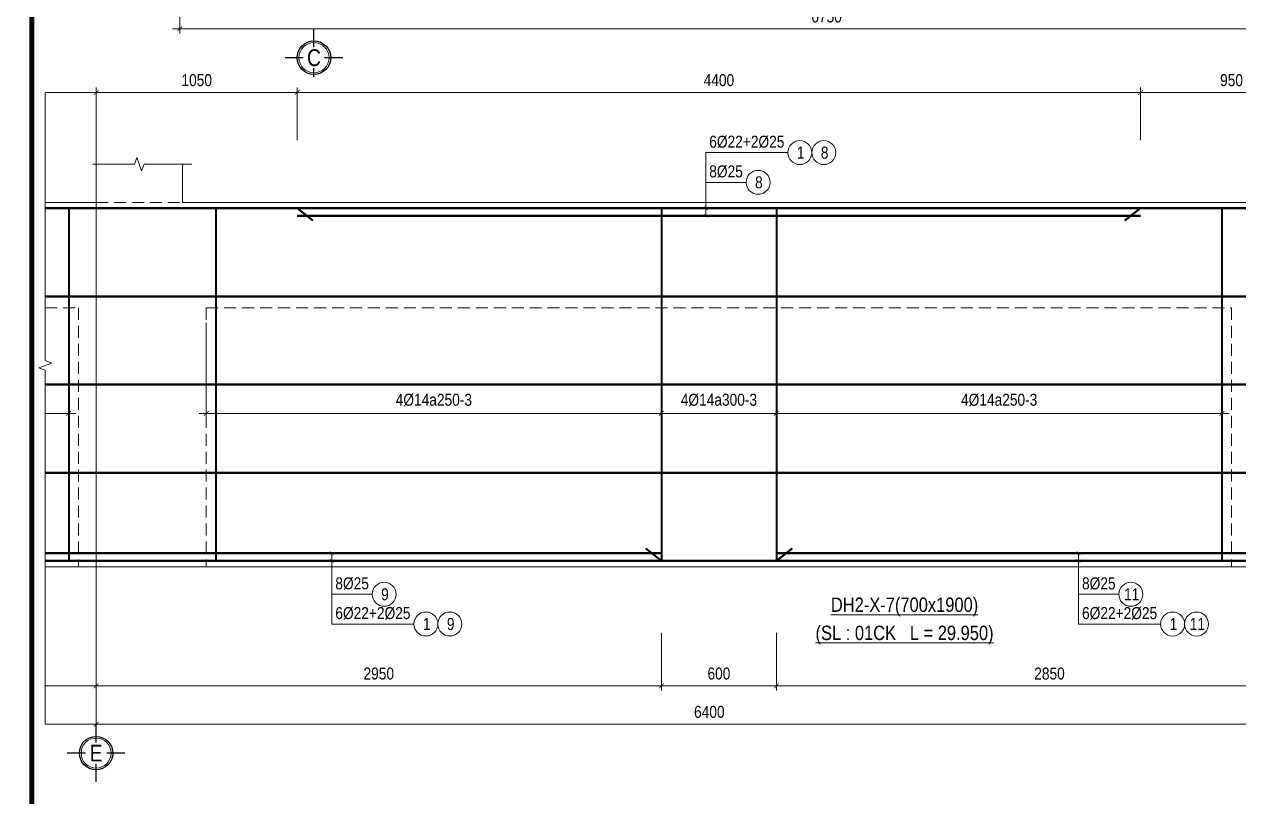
# Model space of a CAD drawing. Header units: millimetres. Extents: x 3014920 to 3563667, y -1638653 to -1356471.
# Drawn here: x 3128014 to 3134351, y -1593923 to -1589894 of the extents above; entities that cross this region are included whole.
import ezdxf
from ezdxf.enums import TextEntityAlignment as Align
from ezdxf.xclip import XClip

# ---------------------------------------------------------------- set-up
doc = ezdxf.new("R2010")
doc.units = ezdxf.units.MM
doc.header["$MEASUREMENT"] = 0
doc.header["$XCLIPFRAME"] = 0
doc.header["$PDMODE"] = 2
for name, pattern in [('6 TANG DIEN HINH 14-15$0$ACAD_ISO10W100', [18, 12, -3, 0, -3]), ('ACAD_ISO04W100', [30, 24, -3, 0, -3]), ('HIDDEN', [0.375, 0.25, -0.125])]:
    doc.linetypes.add(name, pattern=pattern)
doc.layers.get('0').update_dxf_attribs({"lineweight": 9})
doc.layers.get('Defpoints').update_dxf_attribs({"color": 10, "lineweight": 0})
for name, color, linetype, lineweight in [('2', 2, 'Continuous', 20), ('CDAI', 21, 'Continuous', 40), ('CTHEP', 50, 'Continuous', 50), ('DBAO', 90, 'Continuous', 13), ('DGIONG', 130, 'Continuous', 13), ('KTH', 154, 'Continuous', 9), ('Net khuat', 8, 'HIDDEN', 13), ('TEXT', 7, 'Continuous', 15), ('TRUC', 251, 'ACAD_ISO04W100', 9)]:
    doc.layers.add(name, color=color, linetype=linetype, lineweight=lineweight)
doc.layers.add('8', color=8, linetype='Continuous')
doc.styles.add('HELVECONDENSE', font='VHELVCN_0.TTF')
doc.styles.add('Star-HelCon', font='VHELVCN_0.TTF')
doc.styles.add('TTP-HelCon', font='VHELVCN_0.TTF')
doc.styles.add('VNI-HELVE-CONDENSE', font='VHELVCN_0.TTF')
doc.dimstyles.new('kc-25', dxfattribs={"dimtxt": 62.5, "dimasz": 20, "dimexe": 20, "dimexo": 50, "dimgap": 25, "dimtad": 3, "dimdec": 0, "dimzin": 0, "dimdsep": 46, "dimtxsty": 'VNI-HELVE-CONDENSE', "dimblk": 'DIM', "dimcen": 2.5, "dimclrd": 256, "dimclre": 154, "dimclrt": 7, "dimaunit": 1, "dimadec": 0, "dimazin": 0, "dimtfac": 1, "dimtdec": 0, "dimtix": 1, "dimtmove": 0, "dimatfit": 3, "dimldrblk": 'DOT', "dimfxl": 1, "dimtolj": 1, "dimtzin": 0, "dimarcsym": 0})
doc.dimstyles.new('TTP-25', dxfattribs={"dimscale": 25, "dimtxt": 2.5, "dimasz": 1, "dimexe": 1, "dimexo": 1, "dimgap": 0.09, "dimtad": 0, "dimdec": 4, "dimrnd": 1, "dimzin": 9, "dimdsep": 46, "dimtxsty": 'TTP-HelCon', "dimblk": 'ARCHTICK', "dimcen": 0.09, "dimdle": 1.5, "dimclrd": 256, "dimclre": 256, "dimclrt": 7, "dimadec": 0, "dimazin": 0, "dimtfac": 1, "dimtdec": 4, "dimtmove": 0, "dimatfit": 3, "dimldrblk": 'ARCHTICK', "dimfxl": 1, "dimtvp": 1, "dimtolj": 1, "dimtzin": 0, "dimarcsym": 0})

# ---------------------------------------------------------------- blocks, each defined once
blk = doc.blocks.new('2X-6')
at = {"layer": 'CTHEP'}
blk.add_line((62408.63368, 325.00001), (-295.8093, 325), dxfattribs=at)
for points in [[(-320.00014, 595.00141), (-320.00014, 795), (62463.59072, 795)], [(-320.00014, -145), (62469.99431, -144.99999), (62469.99431, -144.99999)]]:
    blk.add_lwpolyline(points, dxfattribs=at)
blk = doc.blocks.new('_ArchTick')
at = {"color": 0, "linetype": 'ByBlock', "const_width": 0.15}
blk.add_lwpolyline([(-0.5, -0.5), (0.5, 0.5)], dxfattribs=at)
blk = doc.blocks.new('*D208')
at = {"layer": 'Defpoints', "color": 0, "transparency": 16777216}
for p in [(-6935, -4274.3), (-185, -4274.3), (-6935, -4775.3)]:
    blk.add_point(p, dxfattribs=at)
at = {"layer": 'KTH', "lineweight": -2, "transparency": 16777216}
for p, q in [((-6935, -4299.3), (-6935, -4800.3)), ((-185, -4299.3), (-185, -4800.3)), ((-147.5, -4775.3), (-6972.5, -4775.3))]:
    blk.add_line(p, q, dxfattribs=at)
at = {"layer": 'KTH', "lineweight": -2, "transparency": 16777216, "xscale": 25, "yscale": 25, "zscale": 25, "rotation": 180}
blk.add_blockref('_ArchTick', (-6935, -4775.3), dxfattribs=at)
at = {"layer": 'KTH', "lineweight": -2, "transparency": 16777216, "xscale": 25, "yscale": 25, "zscale": 25}
blk.add_blockref('_ArchTick', (-185, -4775.3), dxfattribs=at)
at = {"layer": 'KTH', "color": 7, "transparency": 16777216, "insert": (-3560, -4711.5), "char_height": 62.5, "attachment_point": 5, "style": 'TTP-HelCon'}
blk.add_mtext('\\A1;6750', dxfattribs=at)
blk = doc.blocks.new('dau truc')
blk.add_circle((0, 0), 180)
at = {"layer": '8'}
for p, q in [((0, 127), (0, 345)), ((-127, 0), (-345, 0)), ((0, -345), (0, -127)), ((345, 0), (127, 0))]:
    blk.add_line(p, q, dxfattribs=at)
blk.add_circle((0, 0), 200, dxfattribs=at)
at = {"layer": 'TEXT', "style": 'HELVECONDENSE'}
blk.add_attdef('A', text='', height=233, dxfattribs=at).set_placement((0, 0), align=Align.MIDDLE)
blk = doc.blocks.new('*D219')
at = {"layer": 'Defpoints', "color": 0, "transparency": 16777216}
for p in [(15615, -1479.9), (14665, -1753.9), (15615, -1753.9)]:
    blk.add_point(p, dxfattribs=at)
at = {"layer": 'KTH', "lineweight": -2, "transparency": 16777216}
for p, q in [((14665, -1728.9), (14665, -1454.9)), ((15615, -1728.9), (15615, -1454.9)), ((14627.5, -1479.9), (15652.5, -1479.9))]:
    blk.add_line(p, q, dxfattribs=at)
at = {"layer": 'KTH', "lineweight": -2, "transparency": 16777216, "xscale": 25, "yscale": 25, "zscale": 25, "rotation": 180}
blk.add_blockref('_ArchTick', (14665, -1479.9), dxfattribs=at)
at = {"layer": 'KTH', "lineweight": -2, "transparency": 16777216, "xscale": 25, "yscale": 25, "zscale": 25}
blk.add_blockref('_ArchTick', (15615, -1479.9), dxfattribs=at)
at = {"layer": 'KTH', "color": 7, "transparency": 16777216, "insert": (15140, -1416.1), "char_height": 62.5, "attachment_point": 5, "style": 'TTP-HelCon'}
blk.add_mtext('\\A1;950', dxfattribs=at)
blk = doc.blocks.new('*D221')
at = {"layer": 'Defpoints', "color": 0, "transparency": 16777216}
for p in [(12765, -2656.8), (15090, -2656.8), (15090, -3153.9)]:
    blk.add_point(p, dxfattribs=at)
at = {"layer": 'KTH', "lineweight": -2, "transparency": 16777216}
for p, q in [((12765, -2681.8), (12765, -3178.9)), ((15090, -2681.8), (15090, -3178.9)), ((12727.5, -3153.9), (15127.5, -3153.9))]:
    blk.add_line(p, q, dxfattribs=at)
at = {"layer": 'KTH', "lineweight": -2, "transparency": 16777216, "xscale": 25, "yscale": 25, "zscale": 25, "rotation": 180}
blk.add_blockref('_ArchTick', (12765, -3153.9), dxfattribs=at)
at = {"layer": 'KTH', "lineweight": -2, "transparency": 16777216, "xscale": 25, "yscale": 25, "zscale": 25}
blk.add_blockref('_ArchTick', (15090, -3153.9), dxfattribs=at)
at = {"layer": 'KTH', "color": 7, "transparency": 16777216, "insert": (13927.5, -3084), "char_height": 62.5, "attachment_point": 5, "style": 'TTP-HelCon'}
blk.add_mtext('\\A1;4Þ14a250-3', dxfattribs=at)
blk = doc.blocks.new('*D223')
at = {"layer": 'Defpoints', "color": 0, "transparency": 16777216}
for p in [(12165, -4274.3), (12765, -4274.3), (12765, -4575.4)]:
    blk.add_point(p, dxfattribs=at)
at = {"layer": 'KTH', "lineweight": -2, "transparency": 16777216}
for p, q in [((12165, -4299.3), (12165, -4600.4)), ((12765, -4299.3), (12765, -4600.4)), ((12127.5, -4575.4), (12802.5, -4575.4))]:
    blk.add_line(p, q, dxfattribs=at)
at = {"layer": 'KTH', "lineweight": -2, "transparency": 16777216, "xscale": 25, "yscale": 25, "zscale": 25, "rotation": 180}
blk.add_blockref('_ArchTick', (12165, -4575.4), dxfattribs=at)
at = {"layer": 'KTH', "lineweight": -2, "transparency": 16777216, "xscale": 25, "yscale": 25, "zscale": 25}
blk.add_blockref('_ArchTick', (12765, -4575.4), dxfattribs=at)
at = {"layer": 'KTH', "color": 7, "transparency": 16777216, "insert": (12465, -4511.5), "char_height": 62.5, "attachment_point": 5, "style": 'TTP-HelCon'}
blk.add_mtext('\\A1;600', dxfattribs=at)
blk = doc.blocks.new('*D224')
at = {"layer": 'Defpoints', "color": 0, "transparency": 16777216}
for p in [(12765, -4274.3), (15615, -4274.3), (12765, -4575.4)]:
    blk.add_point(p, dxfattribs=at)
at = {"layer": 'KTH', "lineweight": -2, "transparency": 16777216}
for p, q in [((12765, -4299.3), (12765, -4600.4)), ((15615, -4299.3), (15615, -4600.4)), ((15652.5, -4575.4), (12727.5, -4575.4))]:
    blk.add_line(p, q, dxfattribs=at)
at = {"layer": 'KTH', "lineweight": -2, "transparency": 16777216, "xscale": 25, "yscale": 25, "zscale": 25, "rotation": 180}
blk.add_blockref('_ArchTick', (12765, -4575.4), dxfattribs=at)
at = {"layer": 'KTH', "lineweight": -2, "transparency": 16777216, "xscale": 25, "yscale": 25, "zscale": 25}
blk.add_blockref('_ArchTick', (15615, -4575.4), dxfattribs=at)
at = {"layer": 'KTH', "color": 7, "transparency": 16777216, "insert": (14190, -4511.5), "char_height": 62.5, "attachment_point": 5, "style": 'TTP-HelCon'}
blk.add_mtext('\\A1;2850', dxfattribs=at)
blk = doc.blocks.new('DIM')
h = blk.add_hatch(color=1)
h.paths.add_polyline_path([(0.49, 0.29, 1), (0.29, 0.49), (-0.19, 0), (0.19, 0)])
h.paths.add_polyline_path([(0.19, 0), (-0.19, 0), (-0.49, -0.29, 1), (-0.29, -0.49)])
at = {"color": 9}
for p, q in [((-0.19, 0), (-1.5, 0)), ((0.19, 0), (1.5, 0))]:
    blk.add_line(p, q, dxfattribs=at)
at = {"color": 1}
for p, q in [((-0.49, -0.29), (0.29, 0.49)), ((-0.29, -0.49), (0.49, 0.29)), ((-0.19, 0), (0.19, 0))]:
    blk.add_line(p, q, dxfattribs=at)
blk.add_arc((-0.39, -0.39), 0.138, 135, 315, dxfattribs=at)
blk = doc.blocks.new('*D227')
at = {"layer": 'Defpoints', "color": 0, "transparency": 16777216}
for p in [(9215, -4274.3), (15615, -4274.3), (15615, -4775.3)]:
    blk.add_point(p, dxfattribs=at)
at = {"layer": 'KTH', "lineweight": -2, "transparency": 16777216}
for p, q in [((9215, -4299.3), (9215, -4800.3)), ((15615, -4299.3), (15615, -4800.3)), ((9177.5, -4775.3), (15652.5, -4775.3))]:
    blk.add_line(p, q, dxfattribs=at)
at = {"layer": 'KTH', "lineweight": -2, "transparency": 16777216, "xscale": 25, "yscale": 25, "zscale": 25, "rotation": 180}
blk.add_blockref('_ArchTick', (9215, -4775.3), dxfattribs=at)
at = {"layer": 'KTH', "lineweight": -2, "transparency": 16777216, "xscale": 25, "yscale": 25, "zscale": 25}
blk.add_blockref('_ArchTick', (15615, -4775.3), dxfattribs=at)
at = {"layer": 'KTH', "color": 7, "transparency": 16777216, "insert": (12415, -4711.5), "char_height": 62.5, "attachment_point": 5, "style": 'TTP-HelCon'}
blk.add_mtext('\\A1;6400', dxfattribs=at)
blk = doc.blocks.new('*D228')
at = {"layer": 'Defpoints', "color": 0, "transparency": 16777216}
for p in [(9215, -4274.3), (12165, -4274.3), (12165, -4575.4)]:
    blk.add_point(p, dxfattribs=at)
at = {"layer": 'KTH', "lineweight": -2, "transparency": 16777216}
for p, q in [((9215, -4299.3), (9215, -4600.4)), ((12165, -4299.3), (12165, -4600.4)), ((9177.5, -4575.4), (12202.5, -4575.4))]:
    blk.add_line(p, q, dxfattribs=at)
at = {"layer": 'KTH', "lineweight": -2, "transparency": 16777216, "xscale": 25, "yscale": 25, "zscale": 25, "rotation": 180}
blk.add_blockref('_ArchTick', (9215, -4575.4), dxfattribs=at)
at = {"layer": 'KTH', "lineweight": -2, "transparency": 16777216, "xscale": 25, "yscale": 25, "zscale": 25}
blk.add_blockref('_ArchTick', (12165, -4575.4), dxfattribs=at)
at = {"layer": 'KTH', "color": 7, "transparency": 16777216, "insert": (10690, -4511.5), "char_height": 62.5, "attachment_point": 5, "style": 'TTP-HelCon'}
blk.add_mtext('\\A1;2950', dxfattribs=at)
blk = doc.blocks.new('*D229')
at = {"layer": 'Defpoints', "color": 0, "transparency": 16777216}
for p in [(6390, -2656.8), (9072.4, -2656.8), (9072.4, -3153.9)]:
    blk.add_point(p, dxfattribs=at)
at = {"layer": 'KTH', "lineweight": -2, "transparency": 16777216}
for p, q in [((6390, -2681.8), (6390, -3178.9)), ((9072.4, -2681.8), (9072.4, -3178.9)), ((6352.5, -3153.9), (9109.9, -3153.9))]:
    blk.add_line(p, q, dxfattribs=at)
at = {"layer": 'KTH', "lineweight": -2, "transparency": 16777216, "xscale": 25, "yscale": 25, "zscale": 25, "rotation": 180}
blk.add_blockref('_ArchTick', (6390, -3153.9), dxfattribs=at)
at = {"layer": 'KTH', "lineweight": -2, "transparency": 16777216, "xscale": 25, "yscale": 25, "zscale": 25}
blk.add_blockref('_ArchTick', (9072.4, -3153.9), dxfattribs=at)
at = {"layer": 'KTH', "color": 7, "transparency": 16777216, "insert": (7731.2, -3084), "char_height": 62.5, "attachment_point": 5, "style": 'TTP-HelCon'}
blk.add_mtext('\\A1;4Þ14a250-3', dxfattribs=at)
blk = doc.blocks.new('*D230')
at = {"layer": 'Defpoints', "color": 0, "transparency": 16777216}
for p in [(9215, -1479.9), (5990, -1753.9), (9215, -1753.9)]:
    blk.add_point(p, dxfattribs=at)
at = {"layer": 'KTH', "lineweight": -2, "transparency": 16777216}
for p, q in [((5990, -1728.9), (5990, -1454.9)), ((9215, -1728.9), (9215, -1454.9)), ((5952.5, -1479.9), (9252.5, -1479.9))]:
    blk.add_line(p, q, dxfattribs=at)
at = {"layer": 'KTH', "lineweight": -2, "transparency": 16777216, "xscale": 25, "yscale": 25, "zscale": 25, "rotation": 180}
blk.add_blockref('_ArchTick', (5990, -1479.9), dxfattribs=at)
at = {"layer": 'KTH', "lineweight": -2, "transparency": 16777216, "xscale": 25, "yscale": 25, "zscale": 25}
blk.add_blockref('_ArchTick', (9215, -1479.9), dxfattribs=at)
at = {"layer": 'KTH', "color": 7, "transparency": 16777216, "insert": (7602.5, -1416.1), "char_height": 62.5, "attachment_point": 5, "style": 'TTP-HelCon'}
blk.add_mtext('\\A1;3225', dxfattribs=at)
blk = doc.blocks.new('*D231')
at = {"layer": 'Defpoints', "color": 0, "transparency": 16777216}
for p in [(9215, -1479.9), (9215, -1753.9), (10265, -1753.9)]:
    blk.add_point(p, dxfattribs=at)
at = {"layer": 'KTH', "lineweight": -2, "transparency": 16777216}
for p, q in [((9215, -1728.9), (9215, -1454.9)), ((10265, -1728.9), (10265, -1454.9)), ((10302.5, -1479.9), (9177.5, -1479.9))]:
    blk.add_line(p, q, dxfattribs=at)
at = {"layer": 'KTH', "lineweight": -2, "transparency": 16777216, "xscale": 25, "yscale": 25, "zscale": 25, "rotation": 180}
blk.add_blockref('_ArchTick', (9215, -1479.9), dxfattribs=at)
at = {"layer": 'KTH', "lineweight": -2, "transparency": 16777216, "xscale": 25, "yscale": 25, "zscale": 25}
blk.add_blockref('_ArchTick', (10265, -1479.9), dxfattribs=at)
at = {"layer": 'KTH', "color": 7, "transparency": 16777216, "insert": (9740, -1416.1), "char_height": 62.5, "attachment_point": 5, "style": 'TTP-HelCon'}
blk.add_mtext('\\A1;1050', dxfattribs=at)
blk = doc.blocks.new('*D232')
at = {"layer": 'Defpoints', "color": 0, "transparency": 16777216}
for p in [(12165, -2656.8), (12765, -2656.8), (12765, -3153.9)]:
    blk.add_point(p, dxfattribs=at)
at = {"layer": 'KTH', "lineweight": -2, "transparency": 16777216}
for p, q in [((12165, -2681.8), (12165, -3178.9)), ((12765, -2681.8), (12765, -3178.9)), ((12127.5, -3153.9), (12802.5, -3153.9))]:
    blk.add_line(p, q, dxfattribs=at)
at = {"layer": 'KTH', "lineweight": -2, "transparency": 16777216, "xscale": 25, "yscale": 25, "zscale": 25, "rotation": 180}
blk.add_blockref('_ArchTick', (12165, -3153.9), dxfattribs=at)
at = {"layer": 'KTH', "lineweight": -2, "transparency": 16777216, "xscale": 25, "yscale": 25, "zscale": 25}
blk.add_blockref('_ArchTick', (12765, -3153.9), dxfattribs=at)
at = {"layer": 'KTH', "color": 7, "transparency": 16777216, "insert": (12465, -3084), "char_height": 62.5, "attachment_point": 5, "style": 'TTP-HelCon'}
blk.add_mtext('\\A1;4Þ14a300-3', dxfattribs=at)
blk = doc.blocks.new('*D193')
at = {"layer": 'Defpoints', "color": 0, "transparency": 16777216}
for p in [(5990, -4274.3), (9215, -4274.3), (5990, -4575.4)]:
    blk.add_point(p, dxfattribs=at)
at = {"layer": 'KTH', "lineweight": -2, "transparency": 16777216}
for p, q in [((5990, -4299.3), (5990, -4600.4)), ((9215, -4299.3), (9215, -4600.4)), ((9252.5, -4575.4), (5952.5, -4575.4))]:
    blk.add_line(p, q, dxfattribs=at)
at = {"layer": 'KTH', "lineweight": -2, "transparency": 16777216, "xscale": 25, "yscale": 25, "zscale": 25}
for p, rotation in [((5990, -4575.4), 180.0000000133402), ((9215, -4575.4), 1.334020893750676e-08)]:
    blk.add_blockref('_ArchTick', p, dxfattribs=dict(at, rotation=rotation))
at = {"layer": 'KTH', "color": 7, "transparency": 16777216, "insert": (7602.5, -4511.5), "char_height": 62.5, "attachment_point": 5, "rotation": 0, "style": 'TTP-HelCon'}
blk.add_mtext('\\A1;3225', dxfattribs=at)
blk = doc.blocks.new('*D194')
at = {"layer": 'Defpoints', "color": 0, "transparency": 16777216}
for p in [(14665, -1479.9), (10265, -1753.9), (14665, -1753.9)]:
    blk.add_point(p, dxfattribs=at)
at = {"layer": 'KTH', "lineweight": -2, "transparency": 16777216}
for p, q in [((10265, -1728.9), (10265, -1454.9)), ((14665, -1728.9), (14665, -1454.9)), ((10227.5, -1479.9), (14702.5, -1479.9))]:
    blk.add_line(p, q, dxfattribs=at)
at = {"layer": 'KTH', "lineweight": -2, "transparency": 16777216, "xscale": 25, "yscale": 25, "zscale": 25, "rotation": 180}
blk.add_blockref('_ArchTick', (10265, -1479.9), dxfattribs=at)
at = {"layer": 'KTH', "lineweight": -2, "transparency": 16777216, "xscale": 25, "yscale": 25, "zscale": 25}
blk.add_blockref('_ArchTick', (14665, -1479.9), dxfattribs=at)
at = {"layer": 'KTH', "color": 7, "transparency": 16777216, "insert": (12465, -1416.1), "char_height": 62.5, "attachment_point": 5, "style": 'TTP-HelCon'}
blk.add_mtext('\\A1;4400', dxfattribs=at)
blk = doc.blocks.new('*D199')
at = {"layer": 'Defpoints', "color": 0, "transparency": 16777216}
for p in [(-185, -4274.3), (9215, -4274.3), (9215, -4775.3)]:
    blk.add_point(p, dxfattribs=at)
at = {"layer": 'KTH', "lineweight": -2, "transparency": 16777216}
for p, q in [((-185, -4299.3), (-185, -4800.3)), ((9215, -4299.3), (9215, -4800.3)), ((-222.5, -4775.3), (9252.5, -4775.3))]:
    blk.add_line(p, q, dxfattribs=at)
at = {"layer": 'KTH', "lineweight": -2, "transparency": 16777216, "xscale": 25, "yscale": 25, "zscale": 25, "rotation": 180}
blk.add_blockref('_ArchTick', (-185, -4775.3), dxfattribs=at)
at = {"layer": 'KTH', "lineweight": -2, "transparency": 16777216, "xscale": 25, "yscale": 25, "zscale": 25}
blk.add_blockref('_ArchTick', (9215, -4775.3), dxfattribs=at)
at = {"layer": 'KTH', "color": 7, "transparency": 16777216, "insert": (4515, -4711.5), "char_height": 62.5, "attachment_point": 5, "style": 'TTP-HelCon'}
blk.add_mtext('\\A1;9400', dxfattribs=at)
blk = doc.blocks.new('*D207')
at = {"layer": 'Defpoints', "color": 0, "transparency": 16777216}
for p in [(9790, -2656.8), (12165, -2681.8), (12165, -3153.9)]:
    blk.add_point(p, dxfattribs=at)
at = {"layer": 'KTH', "lineweight": -2, "transparency": 16777216}
for p, q in [((9790, -2681.8), (9790, -3178.9)), ((12165, -2706.8), (12165, -3178.9)), ((9752.5, -3153.9), (12202.5, -3153.9))]:
    blk.add_line(p, q, dxfattribs=at)
at = {"layer": 'KTH', "lineweight": -2, "transparency": 16777216, "xscale": 25, "yscale": 25, "zscale": 25, "rotation": 180}
blk.add_blockref('_ArchTick', (9790, -3153.9), dxfattribs=at)
at = {"layer": 'KTH', "lineweight": -2, "transparency": 16777216, "xscale": 25, "yscale": 25, "zscale": 25}
blk.add_blockref('_ArchTick', (12165, -3153.9), dxfattribs=at)
at = {"layer": 'KTH', "color": 7, "transparency": 16777216, "insert": (10977.5, -3084), "char_height": 62.5, "attachment_point": 5, "style": 'TTP-HelCon'}
blk.add_mtext('\\A1;4Þ14a250-3', dxfattribs=at)
blk = doc.blocks.new('CHG_XX_Khung ten')
at = {"color": 4, "linetype": 'Continuous', "const_width": 1}
blk.add_lwpolyline([(17, 577), (824, 577), (824, 17), (17, 17)], close=True, dxfattribs=at)
blk = doc.blocks.new('2X')
at = {"layer": 'CDAI', "elevation": 0}
for points in [[(9072.44821, -2083.892), (9072.44821, -3923.89199)], [(9839.95936, -2083.892), (9839.95936, -3923.89199)], [(12164.95936, -2083.892), (12164.95936, -3923.89199)]]:
    blk.add_lwpolyline(points, dxfattribs=at)
at = {"layer": 'CDAI'}
for points in [[(12764.96687, -2083.892), (12764.96687, -3923.892)], [(15089.96687, -2083.892), (15089.96687, -3923.892)]]:
    blk.add_lwpolyline(points, dxfattribs=at)
at = {"layer": 'CTHEP'}
for p, q in [((10346.38526, -2148.41749), (10264.95936, -2083.892)), ((14583.54097, -2148.41749), (14664.96686, -2083.892)), ((22955.08097, -2543.89199), (-6829.84878, -2543.89199)), ((22955.08097, -3003.89199), (-6829.84878, -3003.89199)), ((22955.08097, -3463.89199), (-6829.84878, -3463.89199)), ((12083.53347, -3859.3665), (12164.95936, -3923.89199)), ((12846.39276, -3859.3665), (12764.96687, -3923.89199))]:
    blk.add_line(p, q, dxfattribs=at)
for points in [[(-6909.34311, -2083.89199), (22989.96849, -2083.892)], [(10264.95936, -2123.89199), (14664.96686, -2123.89199)], [(-6910.49302, -3923.89199), (22989.96849, -3923.89199)], [(3264.95936, -3883.89199), (12164.95936, -3883.89199)], [(12764.96687, -3883.892), (18414.96687, -3883.892)]]:
    blk.add_lwpolyline(points, dxfattribs=at)
at = {"layer": 'DBAO', "linetype": 'Continuous'}
for p, q in [((9214.96686, -1853.89199), (9214.96686, -2053.89199)), ((9664.95936, -1853.89199), (9664.95936, -2053.89199)), ((6214.95936, -2053.89199), (9214.96686, -2053.89199)), ((9664.95936, -2053.89199), (15264.97436, -2053.89199))]:
    blk.add_line(p, q, dxfattribs=at)
at = {"layer": 'DBAO', "linetype": 'Continuous', "flags": 128}
blk.add_lwpolyline([(23014.96849, -2053.89199), (23014.96849, -3953.89199), (-6935.03477, -3953.89199), (-6935.03477, -2053.89199)], dxfattribs=at)
at = {"layer": 'DGIONG', "linetype": 'Continuous', "elevation": 0, "flags": 128}
blk.add_lwpolyline([(9714.95936, -1853.89199), (9464.95561, -1853.89199), (9452.45561, -1888.23546), (9427.45561, -1819.54853), (9414.95561, -1853.89199), (9197.4407, -1853.89199)], dxfattribs=at)
at = {"layer": 'DGIONG'}
for centre in [(12887.3883, -1793.85066), (13012.3883, -1793.85066), (12669.4988, -1948.83166), (10718.3121, -4097.76269), (14614.79578, -4097.82333), (10936.2016, -4252.7437), (11061.2016, -4252.7437), (14832.68528, -4252.80433), (14957.68528, -4252.80433)]:
    blk.add_circle(centre, 62.5, dxfattribs=at)
at = {"layer": 'Net khuat', "ltscale": 250}
for p, q in [((9214.96686, -2053.89199), (9664.95186, -2053.89199)), ((9664.95186, -2053.89199), (9664.95936, -2053.89199)), ((6339.95936, -2603.89199), (9122.44821, -2603.89199)), ((9122.44821, -2603.89199), (9122.44821, -3953.89199)), ((9789.95936, -2603.89199), (9789.95936, -3953.89199)), ((9789.95936, -2603.89199), (15139.96687, -2603.89199)), ((15139.96687, -2603.89199), (15139.96687, -3953.89199))]:
    blk.add_line(p, q, dxfattribs=at)
at = {"layer": 'TRUC', "linetype": '6 TANG DIEN HINH 14-15$0$ACAD_ISO10W100', "ltscale": 1250}
blk.add_lwpolyline([(9214.96686, -1472.08884), (9214.96686, -4775.31549)], dxfattribs=at)
at = {"layer": '2', "ltscale": 300}
ref = blk.add_blockref('dau truc', (-6235.03477, -4926.18003), dxfattribs=dict(at, xscale=0.4367131295148283, yscale=0.4367131295148283, zscale=0.4367131295148283))
ref.add_attrib('A', 'C', dxfattribs={"layer": 'TEXT', "height": 87.5, "style": 'HELVECONDENSE'}).set_placement((-6235.03477, -4926.18003), align=Align.MIDDLE)
ref = blk.add_blockref('dau truc', (9214.96686, -4926.18003), dxfattribs=dict(at, xscale=0.4367131295148283, yscale=0.4367131295148283, zscale=0.4367131295148283))
ref.add_attrib('A', 'E', dxfattribs={"layer": 'TEXT', "height": 87.5, "style": 'HELVECONDENSE'}).set_placement((9214.96686, -4926.18003), align=Align.MIDDLE)
at = {"layer": 'TEXT', "style": 'TTP-HelCon'}
for s, p in [('6Þ22+2Þ25', (12414.58042, -1767.99772, 0)), ('8Þ25', (12414.58042, -1922.97872, 0)), ('8Þ25', (10463.39372, -4071.90975, 0)), ('8Þ25', (14359.8774, -4071.97038, 0)), ('6Þ22+2Þ25', (10463.39372, -4226.89075, 0)), ('6Þ22+2Þ25', (14359.8774, -4226.95139, 0))]:
    blk.add_text(s, height=62.5, dxfattribs=at).set_placement(p)
at = {"layer": 'TEXT', "style": 'Star-HelCon'}
for s, p in [('1', (12891.55497, -1793.85066)), ('8', (13016.55497, -1793.85066)), ('8', (12673.66547, -1948.83166)), ('9', (10722.47877, -4097.76269)), ('11', (14618.96245, -4097.82333)), ('1', (10940.36827, -4252.7437)), ('9', (11065.36827, -4252.7437)), ('1', (14836.85195, -4252.80433)), ('11', (14961.85195, -4252.80433))]:
    blk.add_text(s, height=62.5, dxfattribs=at).set_placement(p, align=Align.MIDDLE)
at = {"layer": 'KTH'}
for base, p1, p2, angle, picture, middle in [((9214.96686, -1479.88739), (5989.95936, -1753.89199), (9214.96686, -1753.89199), 180, '*D230', (7602.46311, -1416.05405)), ((14664.96686, -1479.88739), (10264.95936, -1753.89199), (14664.96686, -1753.89199), 180, '*D194', (12464.96311, -1416.05405)), ((15614.96174, -1479.88739), (14664.96686, -1753.89199), (15614.96174, -1753.89199), 180, '*D219', (15139.9643, -1416.05405)), ((9214.96686, -4775.31549), (-185.03313, -4274.31549), (9214.96686, -4274.31549), 180, '*D199', (4514.96686, -4711.48216)), ((5989.95936, -4575.35976), (9214.96686, -4274.31549), (5989.95936, -4274.31549), 180.000000013, '*D193', (7602.46311, -4511.52642)), ((15614.96686, -4775.31549), (9214.96686, -4274.31549), (15614.96686, -4274.31549), 180, '*D227', (12414.96686, -4711.48216)), ((12764.96687, -4575.35976), (15614.96174, -4274.31549), (12764.96687, -4274.31549), 180, '*D224', (14189.9643, -4511.52642))]:
    dim = blk.add_linear_dim(base=base, p1=p1, p2=p2, angle=angle, dimstyle='TTP-25', override={"dimtmove": 1}, dxfattribs=at)
    dim.commit()
    dim.dimension.update_dxf_attribs({"geometry": picture, "text_midpoint": middle})
for base, p1, p2, picture, middle in [((9214.96686, -1479.88739), (10264.95936, -1753.89199), (9214.96686, -1753.89199), '*D231', (9739.96311, -1416.05405)), ((-6935.03477, -4775.31549), (-185.03313, -4274.31549), (-6935.03477, -4274.31549), '*D208', (-3560.03395, -4711.48216)), ((12164.95936, -4575.35976), (9214.96686, -4274.31549), (12164.95936, -4274.31549), '*D228', (10689.96311, -4511.52642)), ((12764.96687, -4575.35976), (12164.95936, -4274.31549), (12764.96687, -4274.31549), '*D223', (12464.96311, -4511.52642))]:
    dim = blk.add_linear_dim(base=base, p1=p1, p2=p2, dimstyle='TTP-25', override={"dimtmove": 1}, dxfattribs=at)
    dim.commit()
    dim.dimension.update_dxf_attribs({"geometry": picture, "text_midpoint": middle})
for base, p1, p2, text, picture, middle in [((9072.44821, -3153.892), (6389.95936, -2656.75533), (9072.44821, -2656.75533), '4Þ14a250-3', '*D229', (7731.20379, -3083.97533)), ((12164.95936, -3153.892), (9789.95936, -2656.75533), (12164.95936, -2681.75533), '4Þ14a250-3', '*D207', (10977.45936, -3083.97533)), ((12764.96687, -3153.892), (12164.95936, -2656.75533), (12764.96687, -2656.75533), '4Þ14a300-3', '*D232', (12464.96311, -3083.97533)), ((15089.96687, -3153.892), (12764.96687, -2656.75533), (15089.96687, -2656.75533), '4Þ14a250-3', '*D221', (13927.46687, -3083.97533))]:
    dim = blk.add_linear_dim(base=base, p1=p1, p2=p2, text=text, dimstyle='TTP-25', override={"dimtmove": 1}, dxfattribs=at)
    dim.commit()
    dim.dimension.update_dxf_attribs({"geometry": picture, "text_midpoint": middle})
at = {"layer": 'DGIONG'}
for points in [[(12396.06871, -2083.892), (12396.06839, -1793.85066), (12824.8883, -1793.85066)], [(12396.06875, -2123.89199), (12396.06839, -1948.83166), (12606.9988, -1948.83166)], [(10444.88205, -3883.89199), (10444.88169, -4097.76269), (10655.8121, -4097.76269)], [(10444.88201, -3923.89199), (10444.88169, -4252.7437), (10873.7016, -4252.7437)], [(14341.36573, -3883.89199), (14341.36537, -4097.82333), (14552.29578, -4097.82333)], [(14341.36569, -3923.89199), (14341.36537, -4252.80433), (14770.18528, -4252.80433)]]:
    blk.add_leader(points, dimstyle='kc-25', override={"dimtad": 0, "dimldrblk": 'ArchTick', "dimfxl": 100, "dimarcsym": 1}, dxfattribs=at)

msp = doc.modelspace()

# ---------------------------------------------------------------- linework, layer by layer
at = {"layer": 'DGIONG', "linetype": 'Continuous', "flags": 128}
msp.add_lwpolyline([(3128123.58786, -1593544.95822), (3128123.58807, -1591698.53472), (3128089.2446, -1591686.03472), (3128157.93154, -1591661.03472), (3128123.58807, -1591648.53472), (3128123.58785, -1590249.53011)], dxfattribs=at)

# ---------------------------------------------------------------- block references
at = {"layer": 'DBAO'}
ref = msp.add_blockref('2X', (3135760.64936, -1585142.03962), dxfattribs=at)
XClip(ref).set_block_clipping_path([(-8365.9239890231, -5026.5506279939), (9552.8311936529, 310.2949242119)])
ref = msp.add_blockref('2X-6', (3090959.57058, -1591182.20371), dxfattribs=at)
XClip(ref).set_block_clipping_path([(15457.1181627339, -1550.1848006914), (32660.3576309553, 2419.7536452064)])
ref = msp.add_blockref('2X', (3119173.85927, -1588769.64272), dxfattribs=at)
XClip(ref).set_block_clipping_path([(8949.7285135179, -5176.4397037849), (23727.516076609, -1061.2533817049)])
ref = msp.add_blockref('2X-6', (3074314.82334, -1594324.75409), dxfattribs=at)
XClip(ref).set_block_clipping_path([(32066.1207128667, -1516.4499482337), (49237.6601369379, 2289.1510342029)])

# ---------------------------------------------------------------- texts
at = {"layer": 'TEXT', "style": 'TTP-HelCon'}
for s, p in [('%%UDH2-X-7(700x1900)', (3132607.66997, -1592959.21185)), ('%%U(SL : 01CK   L = 29.950)', (3132607.66997, -1593106.10644))]:
    msp.add_text(s, height=75, dxfattribs=at).set_placement(p, align=Align.CENTER)

# ---------------------------------------------------------------- next in the draw order: block references
at = {"color": 5, "xscale": 25.92478421704392, "yscale": 25.92478421704392, "zscale": 25.92478421704392}
msp.add_blockref('CHG_XX_Khung ten', (3127612.34498, -1601326.46106), dxfattribs=at)

doc.saveas('drawing.dxf')
